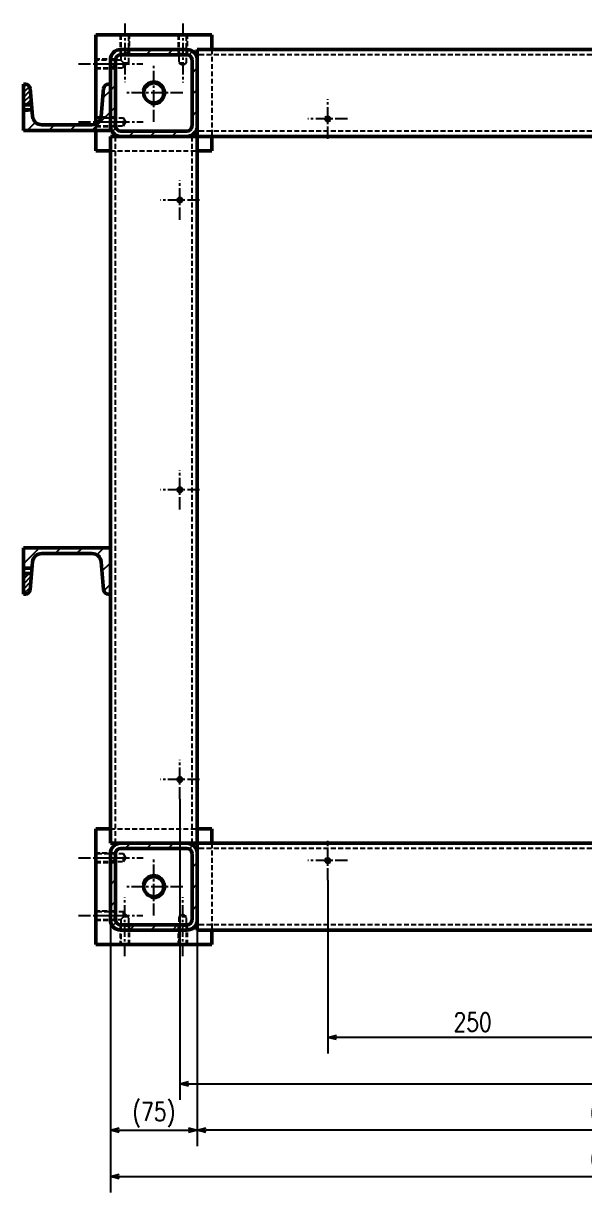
# Model space of a CAD drawing. Header units: millimetres. Extents: x -2067 to 1403, y -5380 to 1186.
# Drawn here: x -2062 to -1578, y -5305 to -4296 of the extents above; entities that cross this region are included whole.
import ezdxf

# ---------------------------------------------------------------- set-up
doc = ezdxf.new("R2010")
doc.units = ezdxf.units.MM
doc.header["$LTSCALE"] = 0.3311023622047244
doc.linetypes.add('CENTER', pattern=[50.800000000000004, 31.75, -6.35, 6.35, -6.35])
doc.linetypes.add('DASHED', pattern=[19.049999999999997, 12.7, -6.35])
doc.layers.add('設計用（構成部品類）', color=7, linetype='Continuous')
doc.styles.get("Standard").update_dxf_attribs({"font": 'txt', "bigfont": 'extfont2'})
doc.dimstyles.get("Standard").update_dxf_attribs({"dimtxt": 2.5, "dimasz": 2.5, "dimexe": 1.25, "dimexo": 0.625, "dimtad": 1, "dimzin": 0, "dimdsep": 46, "dimtxsty": 'Standard', "dimcen": 2.5, "dimadec": 0, "dimazin": 0, "dimtfac": 0.75, "dimtmove": 0, "dimatfit": 3, "dimfxl": 1, "dimarcsym": 0})
pattern_1 = [(225, (-1019.187999999999, -5091.440800413247), (2.121585508602587, -2.121585508602588), [])]
pattern_2 = [(225, (-1019.187999999999, -5091.440800413247), (9.264256720897912, -9.264256720897917), [])]

# ---------------------------------------------------------------- blocks, each defined once
blk = doc.blocks.new('_OPEN30')
at = {"color": 0, "linetype": 'ByBlock', "lineweight": -2}
for p, q in [((-1, 0.267949), (0, 0)), ((0, 0), (-1, -0.267949)), ((0, 0), (-1, 0))]:
    blk.add_line(p, q, dxfattribs=at)
blk = doc.blocks.new('*D287')
at = {"layer": 'Defpoints', "color": 0}
for p in [(-1926.687999999999, -4965.940800413248), (-1171.687999999999, -4965.940800413248), (-1171.687999999999, -5211.440800413247)]:
    blk.add_point(p, dxfattribs=at)
at = {"layer": '設計用（構成部品類）', "color": 0, "linetype": 'Continuous', "lineweight": 25}
for p, q in [((-1926.687999999999, -4965.940800413248), (-1926.687999999999, -5225.440800413247)), ((-1171.687999999999, -4965.940800413248), (-1171.687999999999, -5225.440800413247)), ((-1919.187999999999, -5211.440800413247), (-1179.187999999999, -5211.440800413247))]:
    blk.add_line(p, q, dxfattribs=at)
at = {"layer": '設計用（構成部品類）', "color": 0, "lineweight": 25, "xscale": 7.5, "yscale": 7.5, "zscale": 7.5, "rotation": 180}
blk.add_blockref('_OPEN30', (-1926.687999999999, -5211.440800413247), dxfattribs=at)
at = {"layer": '設計用（構成部品類）', "color": 0, "lineweight": 25, "xscale": 7.5, "yscale": 7.5, "zscale": 7.5}
blk.add_blockref('_OPEN30', (-1171.687999999999, -5211.440800413247), dxfattribs=at)
at = {"layer": '設計用（構成部品類）', "color": 0, "lineweight": 50, "insert": (-1549.188000699382, -5198.272800413248), "char_height": 16, "attachment_point": 5}
blk.add_mtext('\\W0.800000;755', dxfattribs=at)
blk = doc.blocks.new('*D290')
at = {"layer": 'Defpoints', "color": 0}
for p in [(-1799.187999999999, -5035.940800413248), (-1549.187999999999, -5035.940800413248), (-1799.187999999999, -5171.440800413247)]:
    blk.add_point(p, dxfattribs=at)
at = {"layer": '設計用（構成部品類）', "color": 0, "linetype": 'Continuous', "lineweight": 25}
for p, q in [((-1799.187999999999, -5035.940800413248), (-1799.187999999999, -5185.440800413247)), ((-1549.187999999999, -5035.940800413248), (-1549.187999999999, -5185.440800413247)), ((-1556.687999999999, -5171.440800413247), (-1791.687999999999, -5171.440800413247))]:
    blk.add_line(p, q, dxfattribs=at)
at = {"layer": '設計用（構成部品類）', "color": 0, "lineweight": 25, "xscale": 7.5, "yscale": 7.5, "zscale": 7.5, "rotation": 180}
blk.add_blockref('_OPEN30', (-1799.187999999999, -5171.440800413247), dxfattribs=at)
at = {"layer": '設計用（構成部品類）', "color": 0, "lineweight": 25, "xscale": 7.5, "yscale": 7.5, "zscale": 7.5}
blk.add_blockref('_OPEN30', (-1549.187999999999, -5171.440800413247), dxfattribs=at)
at = {"layer": '設計用（構成部品類）', "color": 0, "lineweight": 50, "insert": (-1674.188000699382, -5158.272800413248), "char_height": 16, "attachment_point": 5}
blk.add_mtext('\\W0.800000;250', dxfattribs=at)
blk = doc.blocks.new('*D297')
at = {"layer": 'Defpoints', "color": 0}
for p in [(-1986.687999999999, -5069.940800413248), (-1911.687999999999, -5069.940800413248), (-1911.687999999999, -5251.440800413247)]:
    blk.add_point(p, dxfattribs=at)
at = {"layer": '設計用（構成部品類）', "color": 0, "linetype": 'Continuous', "lineweight": 25}
for p, q in [((-1986.687999999999, -5069.940800413248), (-1986.687999999999, -5265.440800413247)), ((-1911.687999999999, -5069.940800413248), (-1911.687999999999, -5265.440800413247)), ((-1979.187999999999, -5251.440800413247), (-1919.187999999999, -5251.440800413247))]:
    blk.add_line(p, q, dxfattribs=at)
at = {"layer": '設計用（構成部品類）', "color": 0, "lineweight": 25, "xscale": 7.5, "yscale": 7.5, "zscale": 7.5, "rotation": 180}
blk.add_blockref('_OPEN30', (-1986.687999999999, -5251.440800413247), dxfattribs=at)
at = {"layer": '設計用（構成部品類）', "color": 0, "lineweight": 25, "xscale": 7.5, "yscale": 7.5, "zscale": 7.5}
blk.add_blockref('_OPEN30', (-1911.687999999999, -5251.440800413247), dxfattribs=at)
at = {"layer": '設計用（構成部品類）', "color": 0, "lineweight": 50, "insert": (-1949.188000699382, -5238.272800413248), "char_height": 16, "attachment_point": 5}
blk.add_mtext('\\W0.800000;(75)', dxfattribs=at)
blk = doc.blocks.new('*D298')
at = {"layer": 'Defpoints', "color": 0}
for p in [(-1911.687999999999, -5069.940800413248), (-1186.687999999999, -5069.940800413248), (-1911.687999999999, -5251.440800413247)]:
    blk.add_point(p, dxfattribs=at)
at = {"layer": '設計用（構成部品類）', "color": 0, "linetype": 'Continuous', "lineweight": 25}
for p, q in [((-1911.687999999999, -5069.940800413248), (-1911.687999999999, -5265.440800413247)), ((-1186.687999999999, -5069.940800413248), (-1186.687999999999, -5265.440800413247)), ((-1194.187999999999, -5251.440800413247), (-1904.187999999999, -5251.440800413247))]:
    blk.add_line(p, q, dxfattribs=at)
at = {"layer": '設計用（構成部品類）', "color": 0, "lineweight": 25, "xscale": 7.5, "yscale": 7.5, "zscale": 7.5, "rotation": 180}
blk.add_blockref('_OPEN30', (-1911.687999999999, -5251.440800413247), dxfattribs=at)
at = {"layer": '設計用（構成部品類）', "color": 0, "lineweight": 25, "xscale": 7.5, "yscale": 7.5, "zscale": 7.5}
blk.add_blockref('_OPEN30', (-1186.687999999999, -5251.440800413247), dxfattribs=at)
at = {"layer": '設計用（構成部品類）', "color": 0, "lineweight": 50, "insert": (-1549.188000699382, -5238.272800413248), "char_height": 16, "attachment_point": 5}
blk.add_mtext('\\W0.800000;(725)', dxfattribs=at)
blk = doc.blocks.new('*D300')
at = {"layer": 'Defpoints', "color": 0}
for p in [(-1986.687999999999, -5069.940800413248), (-1111.687999999999, -5069.940800413248), (-1111.687999999999, -5291.440800413247)]:
    blk.add_point(p, dxfattribs=at)
at = {"layer": '設計用（構成部品類）', "color": 0, "linetype": 'Continuous', "lineweight": 25}
for p, q in [((-1986.687999999999, -5069.940800413248), (-1986.687999999999, -5305.440800413247)), ((-1111.687999999999, -5069.940800413248), (-1111.687999999999, -5305.440800413247)), ((-1979.187999999999, -5291.440800413247), (-1119.187999999999, -5291.440800413247))]:
    blk.add_line(p, q, dxfattribs=at)
at = {"layer": '設計用（構成部品類）', "color": 0, "lineweight": 25, "xscale": 7.5, "yscale": 7.5, "zscale": 7.5, "rotation": 180}
blk.add_blockref('_OPEN30', (-1986.687999999999, -5291.440800413247), dxfattribs=at)
at = {"layer": '設計用（構成部品類）', "color": 0, "lineweight": 25, "xscale": 7.5, "yscale": 7.5, "zscale": 7.5}
blk.add_blockref('_OPEN30', (-1111.687999999999, -5291.440800413247), dxfattribs=at)
at = {"layer": '設計用（構成部品類）', "color": 0, "lineweight": 50, "insert": (-1549.188000699382, -5278.272800413248), "char_height": 16, "attachment_point": 5}
blk.add_mtext('\\W0.800000;(875)', dxfattribs=at)
blk = doc.blocks.new('JZB_0121')
at = {"layer": '設計用（構成部品類）', "color": 8, "linetype": 'CENTER', "lineweight": 25}
for p, q in [((16.99999999999989, 34.00000000000102), (16.99999999999989, 1.0232e-12)), ((-1.137e-13, 17.00000000000102), (33.99999999999989, 17.00000000000102))]:
    blk.add_line(p, q, dxfattribs=at)
at = {"layer": '設計用（構成部品類）', "color": 254, "linetype": 'Continuous', "lineweight": 50}
blk.add_circle((16.99999999999989, 17.00000000000102), 1.62, dxfattribs=at)
at = {"layer": '設計用（構成部品類）', "color": 254, "linetype": 'Continuous', "lineweight": 25}
blk.add_arc((16.99999999999989, 17.00000000000102), 2, 75, 345, dxfattribs=at)
blk = doc.blocks.new('JZB_0122')
at = {"layer": '設計用（構成部品類）', "color": 8, "linetype": 'CENTER', "lineweight": 25}
for p, q in [((16.99999999999989, 34.00000000000102), (16.99999999999989, 1.0232e-12)), ((-1.137e-13, 17.00000000000102), (33.99999999999989, 17.00000000000102))]:
    blk.add_line(p, q, dxfattribs=at)
at = {"layer": '設計用（構成部品類）', "color": 254, "linetype": 'Continuous', "lineweight": 50}
blk.add_circle((16.99999999999989, 17.00000000000102), 1.62, dxfattribs=at)
at = {"layer": '設計用（構成部品類）', "color": 254, "linetype": 'Continuous', "lineweight": 25}
blk.add_arc((16.99999999999989, 17.00000000000102), 2, 75, 345, dxfattribs=at)
blk = doc.blocks.new('JZB_0123')
at = {"layer": '設計用（構成部品類）', "color": 8, "linetype": 'CENTER', "lineweight": 25}
for p, q in [((16.99999999999989, 34.00000000000102), (16.99999999999989, 1.0232e-12)), ((-1.137e-13, 17.00000000000102), (33.99999999999989, 17.00000000000102))]:
    blk.add_line(p, q, dxfattribs=at)
at = {"layer": '設計用（構成部品類）', "color": 254, "linetype": 'Continuous', "lineweight": 50}
blk.add_circle((16.99999999999989, 17.00000000000102), 1.62, dxfattribs=at)
at = {"layer": '設計用（構成部品類）', "color": 254, "linetype": 'Continuous', "lineweight": 25}
blk.add_arc((16.99999999999989, 17.00000000000102), 2, 75, 345, dxfattribs=at)
blk = doc.blocks.new('JZB_0124')
at = {"layer": '設計用（構成部品類）', "color": 8, "linetype": 'CENTER', "lineweight": 25}
blk.add_line((55.91967773437489, 4.000000000002274), (-1.19106807688e-05, 4.000000000002284), dxfattribs=at)
at = {"layer": '設計用（構成部品類）', "color": 254, "linetype": 'DASHED', "lineweight": 25}
for p, q in [((16.91967773437477, 7.325000000002206), (14.99998808931923, 4.000000000002274)), ((14.99998808931923, 4.000000000002274), (16.91967773437477, 0.6750000000023415)), ((16.91967773437477, 7.325000000002206), (16.91967773437477, 0.6750000000022283)), ((40.91967773437477, 7.325000000002206), (16.91967773437477, 7.325000000002369)), ((16.91967773437477, 0.6750000000022283), (40.91967773437489, 0.6750000000022238)), ((24.91967773437477, 8.00000000000216), (23.7505434392659, 7.325000000001932)), ((23.75054343926581, 0.6750000000022283), (24.91967773437479, 2.1871e-12)), ((24.91967773437477, 8.00000000000216), (24.91967773437477, 2.2737e-12)), ((40.91967773437477, 8.00000000000216), (24.91967773437489, 8.000000000002164)), ((24.91967773437477, 2.2737e-12), (40.91967773437489, 2.2708e-12))]:
    blk.add_line(p, q, dxfattribs=at)
blk = doc.blocks.new('JZB_0125')
at = {"layer": '設計用（構成部品類）', "color": 8, "linetype": 'CENTER', "lineweight": 25}
blk.add_line((55.58563232421852, 4.000000000000682), (2.57936735579e-05, 4.000000000000692), dxfattribs=at)
at = {"layer": '設計用（構成部品類）', "color": 254, "linetype": 'DASHED', "lineweight": 25}
for p, q in [((16.58563232421852, 7.325000000000614), (15.00002579366938, 4.578648928286066)), ((16.58563232421852, 7.325000000000614), (16.58563232421091, 3.000000000000909)), ((40.58563232421852, 7.325000000000614), (16.58563232421852, 7.325000000000777)), ((18.91063232422027, 0.6750000000007503), (40.58563232421852, 0.6750000000007463)), ((24.58563232421852, 8.000000000000568), (23.41649802910965, 7.32500000000034)), ((23.41649802910956, 0.6750000000007503), (24.58563232421856, 7.512e-13)), ((40.58563232421852, 8.000000000000568), (24.58563232421864, 8.000000000000572)), ((24.58563232421852, 8.000000000000568), (24.58563232421852, 6.821e-13)), ((24.58563232421852, 6.821e-13), (40.58563232421852, 6.792e-13))]:
    blk.add_line(p, q, dxfattribs=at)
blk = doc.blocks.new('JZB_0126')
at = {"layer": '設計用（構成部品類）', "color": 8, "linetype": 'CENTER', "lineweight": 25}
blk.add_line((4.000000000001592, 0), (4.000000000001598, 50.58560653054371), dxfattribs=at)
at = {"layer": '設計用（構成部品類）', "color": 254, "linetype": 'DASHED', "lineweight": 25}
for p, q in [((3.421351071714867, 35.58560653054371), (0.6750000000017202, 34.00000000000089)), ((4.999999999992156, 34.00000000000091), (0.6750000000017735, 34.00000000000091)), ((0.6750000000017735, 34.00000000000091), (0.6750000000019295, 10.0000000000008)), ((7.325000000001637, 10.00000000000091), (7.32500000000164, 31.67500000000075)), ((0.6750000000017735, 27.16913429510987), (1.8111e-12, 26.0000000000008)), ((8.000000000001592, 26.00000000000091), (1.7053e-12, 26.00000000000091)), ((1.7053e-12, 26.00000000000091), (1.7033e-12, 10.0000000000008)), ((8.000000000001592, 26.00000000000091), (7.325000000001364, 27.16913429510978)), ((8.000000000001592, 10.00000000000091), (8.000000000001593, 26.00000000000091))]:
    blk.add_line(p, q, dxfattribs=at)
blk = doc.blocks.new('JZB_0127')
at = {"layer": '設計用（構成部品類）', "color": 8, "linetype": 'CENTER', "lineweight": 25}
blk.add_line((4, 0), (4.000000000000006, 50.91968964505645), dxfattribs=at)
at = {"layer": '設計用（構成部品類）', "color": 254, "linetype": 'DASHED', "lineweight": 25}
for p, q in [((4.000000000000114, 35.91968964505634), (0.6750000000001815, 34.0000000000008)), ((7.325000000000045, 34.00000000000091), (0.6750000000001819, 34.00000000000091)), ((0.6750000000001819, 34.00000000000091), (0.6750000000003379, 10.00000000000091)), ((7.324999999999932, 34.00000000000091), (4, 35.91968964505645)), ((7.325000000000045, 10.00000000000091), (7.325000000000048, 34.00000000000091)), ((0.6750000000001819, 27.16913429510987), (1.199e-13, 26.00000000000086)), ((1.137e-13, 26.00000000000091), (1.117e-13, 10.00000000000091)), ((8, 26.00000000000091), (1.137e-13, 26.00000000000091)), ((8, 26.00000000000091), (7.324999999999772, 27.16913429510978)), ((8, 10.00000000000091), (8.000000000000002, 26.0000000000008))]:
    blk.add_line(p, q, dxfattribs=at)
blk = doc.blocks.new('JZB_0128')
at = {"layer": '設計用（構成部品類）', "color": 8, "linetype": 'CENTER', "lineweight": 25}
for p, q in [((25, 50.00000000000068), (25, 6.821e-13)), ((0, 25.00000000000068), (50, 25.00000000000068))]:
    blk.add_line(p, q, dxfattribs=at)
at = {"layer": '設計用（構成部品類）', "color": 254, "linetype": 'Continuous', "lineweight": 50}
blk.add_circle((25, 25.00000000000068), 8.65, dxfattribs=at)
at = {"layer": '設計用（構成部品類）', "color": 254, "linetype": 'Continuous', "lineweight": 25}
blk.add_arc((25, 25.00000000000068), 10, 75, 345, dxfattribs=at)
blk = doc.blocks.new('JZB_0129')
at = {"layer": '設計用（構成部品類）', "color": 8, "linetype": 'CENTER', "lineweight": 25}
blk.add_line((55.58563232421909, 4.00000000000086), (2.57936749222e-05, 4.00000000000087), dxfattribs=at)
at = {"layer": '設計用（構成部品類）', "color": 254, "linetype": 'DASHED', "lineweight": 25}
for p, q in [((15.00002579367492, 3.421351071716188), (16.58563232421905, 0.6750000000008924)), ((15.00257256069642, 3.416940236477629), (15.10394825318258, 3.518315928964171)), ((16.58563232421898, 5.000000000000981), (16.58563232421898, 0.6750000000009848)), ((16.58563232421898, 0.6750000000009351), (40.58563232421909, 0.6750000000010151)), ((40.58563232421898, 7.325000000000795), (18.91063232421845, 7.325000000000871)), ((24.58563232421898, 8.000000000000867), (23.41649802911009, 7.325000000000727)), ((23.41649802911002, 0.6750000000009351), (24.58563232421901, 9.367e-13)), ((24.58563232421898, 8.000000000000867), (24.58563232421898, 9.877e-13)), ((40.58563232421898, 8.000000000000863), (24.58563232421898, 8.000000000000867)), ((24.58563232421898, 9.805e-13), (40.58563232421909, 9.776e-13))]:
    blk.add_line(p, q, dxfattribs=at)
blk = doc.blocks.new('JZB_0130')
at = {"layer": '設計用（構成部品類）', "color": 8, "linetype": 'CENTER', "lineweight": 25}
blk.add_line((55.91967773437523, 4.000000000000867), (-1.1910680314e-05, 4.000000000000878), dxfattribs=at)
at = {"layer": '設計用（構成部品類）', "color": 254, "linetype": 'DASHED', "lineweight": 25}
for p, q in [((16.91967773437523, 7.325000000000799), (14.99998808931969, 4.000000000000881)), ((14.99998808931969, 4.000000000000867), (16.91967773437523, 0.6750000000009488)), ((16.91967773437523, 7.325000000000799), (16.91967773437523, 0.6750000000009351)), ((40.91967773437523, 7.325000000000799), (16.91967773437523, 7.325000000000903)), ((16.91967773437523, 0.6750000000009351), (40.91967773437523, 0.6750000000010101)), ((24.91967773437523, 8.000000000000753), (23.75054343926637, 7.32500000000068)), ((23.75054343926627, 0.6750000000009351), (24.91967773437526, 9.406e-13)), ((24.91967773437523, 8.000000000000753), (24.91967773437523, 8.953e-13)), ((40.91967773437523, 8.000000000000753), (24.91967773437523, 8.000000000000757)), ((24.91967773437523, 8.669e-13), (40.91967773437523, 8.639e-13))]:
    blk.add_line(p, q, dxfattribs=at)
blk = doc.blocks.new('JZB_0131')
at = {"layer": '設計用（構成部品類）', "color": 8, "linetype": 'CENTER', "lineweight": 25}
blk.add_line((3.999999999999773, 50.91969044164057), (3.999999999999773, -4.665878777e-07), dxfattribs=at)
at = {"layer": '設計用（構成部品類）', "color": 254, "linetype": 'DASHED', "lineweight": 25}
for p, q in [((-1.137e-13, 40.91968917846766), (-1.137e-13, 24.91968917846766)), ((0.6749999999998408, 40.91968917846766), (0.674999999999682, 16.91968917846766)), ((7.324999999999704, 16.91968917846766), (7.324999999999704, 40.91968917846766)), ((7.999999999999773, 24.91968917846766), (7.999999999999773, 40.91968917846766)), ((-1.137e-13, 24.91968917846766), (7.999999999999773, 24.91968917846766)), ((-1.137e-13, 24.91968917846766), (0.6749999999998326, 23.75055488335858)), ((7.324999999999704, 23.75055488335864), (7.999999999999701, 24.91968917846766)), ((0.6749999999999545, 16.91968917846766), (7.324999999999818, 16.91968917846766)), ((0.6749999999999545, 16.91968917846766), (3.999999999999886, 14.99999953341213)), ((3.999999999999886, 14.99999953341212), (7.324999999999818, 16.91968917846766))]:
    blk.add_line(p, q, dxfattribs=at)
blk = doc.blocks.new('JZB_0132')
at = {"layer": '設計用（構成部品類）', "color": 8, "linetype": 'CENTER', "lineweight": 25}
blk.add_line((3.999999999999773, 50.58560688451166), (3.999999999999773, -9.092059017e-07), dxfattribs=at)
at = {"layer": '設計用（構成部品類）', "color": 254, "linetype": 'DASHED', "lineweight": 25}
for p, q in [((-1.137e-13, 40.58560562133875), (-1.137e-13, 24.58560562133875)), ((0.6749999999998408, 40.58560562133875), (0.674999999999682, 16.58560562133876)), ((7.324999999999704, 18.91060562133869), (7.324999999999704, 40.58560562133875)), ((7.999999999999773, 24.58560562133875), (7.999999999999773, 40.58560562133875)), ((-1.137e-13, 24.58560562133875), (7.999999999999773, 24.58560562133875)), ((-1.137e-13, 24.58560562133875), (0.6749999999998223, 23.41647132622974)), ((7.324999999999818, 23.41647132622974), (7.999999999999783, 24.58560562133875)), ((0.6749999999998408, 16.58560562133875), (5.000000000000227, 16.58560562133882)), ((0.6749999999998408, 16.58560562133875), (3.421351071722366, 14.99999909080492))]:
    blk.add_line(p, q, dxfattribs=at)
blk = doc.blocks.new('JZB_0133')
at = {"layer": '設計用（構成部品類）', "color": 8, "linetype": 'CENTER', "lineweight": 25}
for p, q in [((25, 50.00000000000064), (25, 6.395e-13)), ((0, 25.00000000000064), (50, 25.00000000000064))]:
    blk.add_line(p, q, dxfattribs=at)
at = {"layer": '設計用（構成部品類）', "color": 254, "linetype": 'Continuous', "lineweight": 50}
blk.add_circle((25, 25.00000000000064), 8.65, dxfattribs=at)
at = {"layer": '設計用（構成部品類）', "color": 254, "linetype": 'Continuous', "lineweight": 25}
blk.add_arc((25, 25.00000000000064), 10, 75, 345, dxfattribs=at)
blk = doc.blocks.new('JZB_0134')
at = {"layer": '設計用（構成部品類）', "color": 8, "linetype": 'CENTER', "lineweight": 25}
for p, q in [((17, 34.00000000000057), (17, 5.684e-13)), ((0, 17.00000000000057), (34, 17.00000000000057))]:
    blk.add_line(p, q, dxfattribs=at)
at = {"layer": '設計用（構成部品類）', "color": 254, "linetype": 'Continuous', "lineweight": 50}
blk.add_circle((17, 17.00000000000057), 1.62, dxfattribs=at)
at = {"layer": '設計用（構成部品類）', "color": 254, "linetype": 'Continuous', "lineweight": 25}
blk.add_arc((17, 17.00000000000057), 2, 75, 345, dxfattribs=at)
blk = doc.blocks.new('JZB_0139')
at = {"layer": '設計用（構成部品類）', "color": 8, "linetype": 'CENTER', "lineweight": 25}
for p, q in [((17.00000000000011, 34.0000000000006), (17.00000000000011, 5.969e-13)), ((1.137e-13, 17.0000000000006), (34.00000000000011, 17.0000000000006))]:
    blk.add_line(p, q, dxfattribs=at)
at = {"layer": '設計用（構成部品類）', "color": 254, "linetype": 'Continuous', "lineweight": 50}
blk.add_circle((17.00000000000011, 17.0000000000006), 1.62, dxfattribs=at)
at = {"layer": '設計用（構成部品類）', "color": 254, "linetype": 'Continuous', "lineweight": 25}
blk.add_arc((17.00000000000011, 17.0000000000006), 2, 75, 345, dxfattribs=at)

msp = doc.modelspace()

# ---------------------------------------------------------------- hatches: boundary and pattern name
at = {"layer": '設計用（構成部品類）', "linetype": 'Continuous', "lineweight": 25}
h = msp.add_hatch(dxfattribs=at)
h.set_pattern_fill('ANSI31', scale=4.126499999999978, angle=180)
h.set_pattern_definition(pattern_2)
edge = h.paths.add_edge_path()
edge.add_arc((-1977.687999999999, -4384.940800413248), 8.999999999999996, 180, 270)
edge.add_line((-1977.687999999999, -4393.940800413247), (-1920.687999999999, -4393.940800413247))
edge.add_arc((-1920.687999999999, -4384.940800413247), 9.000000000000007, 270, 360)
edge.add_line((-1911.687999999999, -4384.940800413247), (-1911.687999999999, -4327.940800413247))
edge.add_arc((-1920.687999999999, -4327.940800413247), 8.999999999999993, 0, 90)
edge.add_line((-1920.687999999999, -4318.940800413247), (-1977.688, -4318.940800413247))
edge.add_arc((-1977.687999999999, -4327.940800413247), 9.00000000000001, 90, 180)
edge.add_line((-1986.687999999999, -4327.940800413248), (-1986.687999999999, -4384.940800413248))
edge = h.paths.add_edge_path()
edge.add_arc((-1920.687999999999, -4384.940800413247), 4.500000000000001, 270, 360)
edge.add_line((-1916.187999999999, -4327.940800413247), (-1916.187999999999, -4384.940800413247))
edge.add_arc((-1920.687999999999, -4327.940800413247), 4.500000000000001, 0, 90)
edge.add_line((-1977.687999999999, -4323.440800413247), (-1920.687999999999, -4323.440800413247))
edge.add_arc((-1977.687999999999, -4327.940800413247), 4.500000000000001, 90, 180)
edge.add_line((-1982.187999999999, -4384.940800413247), (-1982.187999999999, -4327.940800413247))
edge.add_arc((-1977.687999999999, -4384.940800413247), 4.500000000000001, 180, 270)
edge.add_line((-1920.687999999999, -4389.440800413247), (-1977.687999999999, -4389.440800413247))
h = msp.add_hatch(dxfattribs=at)
h.set_pattern_fill('ANSI31', scale=0.9450000000000001, angle=180)
h.set_pattern_definition(pattern_1)
edge = h.paths.add_edge_path()
edge.add_line((-2061.688, -4348.940800413248), (-2061.688000000001, -4366.704732435749))
edge.add_line((-2061.688, -4366.704732435749), (-2054.664908940089, -4366.704732435749))
edge.add_line((-2054.664908940089, -4366.704732435749), (-2055.899597515406, -4352.592177442258))
edge.add_arc((-2059.884376307773, -4352.940800413248), 4.000000000000014, 5.000000000001317, 89.99999999999991)
edge.add_line((-2059.884376307773, -4348.940800413248), (-2061.688, -4348.940800413248))
h = msp.add_hatch(dxfattribs=at)
h.set_pattern_fill('ANSI31', scale=4.126499999999927, angle=180)
h.set_pattern_definition([(225, (-1019.187999999999, -5091.440800413247), (9.264256720897798, -9.264256720897803), [])])
edge = h.paths.add_edge_path()
edge.add_arc((-2045.826298996156, -4375.940800413248), 7.999999999999998, 184.9999999999996, 269.9999999999999)
edge.add_line((-2002.549701003842, -4383.940800413248), (-2045.826298996156, -4383.940800413248))
edge.add_arc((-2002.549701003842, -4375.940800413248), 7.999999999999983, 270, 355.0000000000001)
edge.add_line((-1992.476402484593, -4352.592177442259), (-1994.580143419108, -4376.63804635523))
edge.add_arc((-1988.491623692226, -4352.940800413249), 4.000000000000042, 90, 175.0000000000003)
edge.add_line((-1986.687999999999, -4348.940800413249), (-1988.491623692226, -4348.940800413249))
edge.add_line((-1986.687999999999, -4388.940800413248), (-1986.687999999999, -4348.940800413249))
edge.add_line((-2061.687999999999, -4388.940800413248), (-1986.687999999999, -4388.940800413248))
edge.add_line((-2061.688, -4371.176868390747), (-2061.688, -4388.940800413247))
edge.add_line((-2054.27364774228, -4371.176868390747), (-2061.688, -4371.176868390747))
edge.add_line((-2053.79585658089, -4376.63804635523), (-2054.27364774228, -4371.176868390747))
h = msp.add_hatch(dxfattribs=at)
h.set_pattern_fill('ANSI31', scale=4.126500000000028, angle=180)
h.set_pattern_definition([(225, (-1019.187999999999, -5091.440800413247), (9.264256720898025, -9.26425672089803), [])])
edge = h.paths.add_edge_path()
edge.add_line((-1986.687999999999, -4748.940800413248), (-2061.688, -4748.940800413248))
edge.add_line((-2061.688, -4748.940800413248), (-2061.688000000001, -4766.704732435748))
edge.add_line((-2061.688, -4766.704732435748), (-2054.27364774228, -4766.704732435748))
edge.add_line((-2054.27364774228, -4766.704732435748), (-2053.795856580891, -4761.243554471266))
edge.add_arc((-2045.826298996157, -4761.940800413248), 7.999999999999983, 90, 174.9999999999999)
edge.add_line((-2045.826298996157, -4753.940800413248), (-2002.549701003843, -4753.940800413248))
edge.add_arc((-2002.549701003843, -4761.940800413248), 7.999999999999998, 4.999999999999587, 89.99999999999987)
edge.add_line((-1994.580143419109, -4761.243554471267), (-1992.476402484593, -4785.289423384239))
edge.add_arc((-1988.491623692226, -4784.940800413248), 4.000000000000014, 184.9999999999996, 269.9999999999999)
edge.add_line((-1988.491623692226, -4788.940800413248), (-1986.687999999999, -4788.940800413248))
edge.add_line((-1986.687999999999, -4788.940800413248), (-1986.687999999999, -4748.940800413248))
h = msp.add_hatch(dxfattribs=at)
h.set_pattern_fill('ANSI31', scale=0.9450000000000001, angle=180)
h.set_pattern_definition(pattern_1)
edge = h.paths.add_edge_path()
edge.add_line((-2055.899597515406, -4785.289423384238), (-2054.664908940089, -4771.176868390747))
edge.add_line((-2054.664908940089, -4771.176868390747), (-2061.688, -4771.176868390747))
edge.add_line((-2061.688, -4771.176868390747), (-2061.688, -4788.940800413247))
edge.add_line((-2061.687999999999, -4788.940800413247), (-2059.884376307773, -4788.940800413247))
edge.add_arc((-2059.884376307773, -4784.940800413247), 4.000000000000042, 270, 355)
h = msp.add_hatch(dxfattribs=at)
h.set_pattern_fill('ANSI31', scale=4.126499999999978, angle=180)
h.set_pattern_definition(pattern_2)
edge = h.paths.add_edge_path()
edge.add_arc((-1977.687999999999, -5069.940800413247), 8.999999999999996, 180, 269.9999999999999)
edge.add_line((-1977.687999999999, -5078.940800413247), (-1920.687999999999, -5078.940800413247))
edge.add_arc((-1920.687999999999, -5069.940800413247), 9.000000000000007, 270, 360)
edge.add_line((-1911.687999999999, -5069.940800413247), (-1911.687999999999, -5012.940800413247))
edge.add_arc((-1920.687999999999, -5012.940800413247), 8.999999999999993, 0, 90)
edge.add_line((-1920.687999999999, -5003.940800413247), (-1977.688000000001, -5003.940800413247))
edge.add_arc((-1977.687999999999, -5012.940800413247), 9.00000000000001, 90, 180.0000000000001)
edge.add_line((-1986.687999999999, -5012.940800413247), (-1986.687999999999, -5069.940800413247))
edge = h.paths.add_edge_path()
edge.add_arc((-1920.687999999999, -5069.940800413247), 4.500000000000001, 270, 360)
edge.add_line((-1916.187999999999, -5012.940800413247), (-1916.187999999999, -5069.940800413247))
edge.add_arc((-1920.687999999999, -5012.940800413247), 4.500000000000001, 0, 90)
edge.add_line((-1977.687999999999, -5008.440800413247), (-1920.687999999999, -5008.440800413247))
edge.add_arc((-1977.687999999999, -5012.940800413247), 4.500000000000001, 90, 180)
edge.add_line((-1982.187999999999, -5069.940800413247), (-1982.187999999999, -5012.940800413247))
edge.add_arc((-1977.687999999999, -5069.940800413247), 4.500000000000001, 180, 270)
edge.add_line((-1920.687999999999, -5074.440800413247), (-1977.687999999999, -5074.440800413247))

# ---------------------------------------------------------------- linework, layer by layer
at = {"layer": '設計用（構成部品類）', "color": 254, "linetype": 'Continuous', "lineweight": 50}
for p, q in [((-1999.187999999999, -4306.440800413248), (-1999.187999999999, -4383.200205785643)), ((-1999.187999999999, -4306.440800413248), (-1899.187999999999, -4306.440800413248)), ((-1899.187999999999, -4306.440800413248), (-1899.187999999999, -4318.940800413248)), ((-1986.687999999999, -4384.940800413248), (-1986.687999999999, -4327.940800413247)), ((-1982.187999999999, -4384.940800413247), (-1982.187999999999, -4327.940800413248)), ((-1977.687999999999, -4318.940800413247), (-1920.687999999999, -4318.940800413247)), ((-1977.687999999999, -4323.440800413248), (-1920.687999999999, -4323.440800413248)), ((-1916.187999999999, -4327.940800413247), (-1916.187999999999, -4384.940800413247)), ((-1186.687999999999, -4318.940800413248), (-1911.687999999999, -4318.940800413247)), ((-1911.687999999999, -4318.940800413247), (-1911.687999999999, -4327.940800413247)), ((-1911.687999999999, -4327.940800413247), (-1911.687999999999, -4384.940800413247)), ((-2061.687999999999, -4348.940800413248), (-2059.884376307773, -4348.940800413248)), ((-2061.688, -4348.940800413248), (-2061.688, -4388.940800413248)), ((-2055.899597515406, -4352.592177442258), (-2053.79585658089, -4376.63804635523)), ((-1994.580143419108, -4376.63804635523), (-1992.476402484593, -4352.592177442259)), ((-1988.491623692226, -4348.940800413249), (-1986.687999999999, -4348.940800413249)), ((-1986.687999999999, -4348.940800413249), (-1986.687999999999, -4388.940800413248)), ((-2054.664908940089, -4366.704732435749), (-2061.688, -4366.704732435749)), ((-2061.688, -4371.176868390747), (-2054.27364774228, -4371.176868390747)), ((-1986.687999999999, -4388.940800413248), (-2061.687999999999, -4388.940800413248)), ((-2045.826298996156, -4383.940800413248), (-2002.549701003842, -4383.940800413248)), ((-1999.187999999999, -4388.940800413248), (-1999.187999999999, -4406.440800413247)), ((-1911.687999999999, -4384.940800413247), (-1911.687999999999, -4393.940800413247)), ((-1986.687999999999, -4748.940800413248), (-1986.687999999999, -4393.940800413248)), ((-1977.687999999999, -4393.940800413248), (-1986.687999999999, -4393.940800413248)), ((-1920.687999999999, -4389.440800413247), (-1977.687999999999, -4389.440800413247)), ((-1920.687999999999, -4393.940800413248), (-1977.687999999999, -4393.940800413248)), ((-1911.687999999999, -4393.940800413248), (-1920.687999999999, -4393.940800413248)), ((-1911.687999999999, -5003.940800413248), (-1911.687999999999, -4393.940800413248)), ((-1186.687999999999, -4393.940800413248), (-1911.687999999999, -4393.940800413247)), ((-1899.187999999999, -4393.940800413247), (-1899.187999999999, -4406.440800413247)), ((-1999.187999999999, -4406.440800413247), (-1986.687999999999, -4406.440800413247)), ((-1911.687999999999, -4406.440800413247), (-1899.187999999999, -4406.440800413247)), ((-2061.687999999999, -4748.940800413248), (-1986.687999999999, -4748.940800413248)), ((-2061.687999999999, -4788.940800413247), (-2061.687999999999, -4748.940800413248)), ((-1986.687999999999, -4748.940800413248), (-1986.688, -4788.940800413248)), ((-2053.79585658089, -4761.243554471267), (-2055.899597515406, -4785.289423384238)), ((-2002.549701003843, -4753.940800413248), (-2045.826298996157, -4753.940800413248)), ((-1992.476402484593, -4785.289423384239), (-1994.580143419109, -4761.243554471267)), ((-2054.27364774228, -4766.704732435748), (-2061.688, -4766.704732435748)), ((-2061.688, -4771.176868390747), (-2054.664908940089, -4771.176868390747)), ((-2059.884376307773, -4788.940800413247), (-2061.687999999999, -4788.940800413247)), ((-1986.687999999999, -4788.940800413248), (-1988.491623692226, -4788.940800413248)), ((-1986.687999999999, -5003.940800413248), (-1986.687999999999, -4788.940800413248)), ((-1999.187999999999, -4991.440800413248), (-1999.187999999999, -5091.440800413247)), ((-1999.187999999999, -4991.440800413248), (-1986.687999999999, -4991.440800413248)), ((-1911.687999999999, -4991.440800413248), (-1899.187999999999, -4991.440800413248)), ((-1899.187999999999, -4991.440800413248), (-1899.187999999999, -5003.940800413248)), ((-1977.687999999999, -5003.940800413248), (-1986.687999999999, -5003.940800413248)), ((-1977.687999999999, -5003.940800413247), (-1920.687999999999, -5003.940800413247)), ((-1911.687999999999, -5003.940800413248), (-1920.687999999999, -5003.940800413248)), ((-1186.688, -5003.940800413248), (-1911.687999999999, -5003.940800413248)), ((-1911.687999999999, -5012.940800413248), (-1911.687999999999, -5003.940800413248)), ((-1986.687999999999, -5069.940800413248), (-1986.687999999999, -5012.940800413247)), ((-1982.187999999999, -5069.940800413247), (-1982.187999999999, -5012.940800413247)), ((-1977.687999999999, -5008.440800413247), (-1920.687999999999, -5008.440800413247)), ((-1916.187999999999, -5012.940800413247), (-1916.187999999999, -5069.940800413247)), ((-1911.687999999999, -5012.940800413247), (-1911.687999999999, -5069.940800413247)), ((-1920.687999999999, -5074.440800413247), (-1977.687999999999, -5074.440800413247)), ((-1911.687999999999, -5069.940800413248), (-1911.687999999999, -5078.940800413248)), ((-1920.687999999999, -5078.940800413247), (-1977.687999999999, -5078.940800413247)), ((-1186.688, -5078.940800413248), (-1911.687999999999, -5078.940800413248)), ((-1899.187999999999, -5078.940800413248), (-1899.187999999999, -5091.440800413247)), ((-1999.187999999999, -5091.440800413247), (-1899.187999999999, -5091.440800413247))]:
    msp.add_line(p, q, dxfattribs=at)
at = {"layer": '設計用（構成部品類）', "color": 254, "linetype": 'DASHED', "lineweight": 25}
for p, q in [((-1977.513000000001, -4328.115800413249), (-1975.187999999991, -4330.440800413248)), ((-1186.687999999999, -4323.440800413248), (-1911.687999999999, -4323.440800413247)), ((-1899.187999999999, -4318.940800413247), (-1899.187999999999, -4393.940800413247)), ((-2054.731744331762, -4365.940800413248), (-2061.688, -4365.940800413248)), ((-2061.688, -4371.940800413248), (-2054.206812350607, -4371.940800413248)), ((-1999.187999999999, -4383.200205785643), (-1999.187999999999, -4388.940800413248)), ((-1982.187999999999, -5003.940800413248), (-1982.187999999999, -4393.940800413248)), ((-1916.187999999999, -5003.940800413248), (-1916.187999999999, -4393.940800413248)), ((-1186.687999999999, -4389.440800413248), (-1911.687999999999, -4389.440800413247)), ((-1986.687999999999, -4406.440800413247), (-1911.687999999999, -4406.440800413247)), ((-2054.206812350607, -4765.940800413247), (-2061.688, -4765.940800413247)), ((-2061.688, -4771.940800413247), (-2054.731744331762, -4771.940800413247)), ((-1986.687999999999, -4991.440800413248), (-1911.687999999999, -4991.440800413248)), ((-1899.187999999999, -5003.940800413248), (-1899.187999999999, -5078.940800413248)), ((-1186.688, -5008.440800413248), (-1911.687999999999, -5008.440800413248)), ((-1977.512999999999, -5069.765800413248), (-1975.188, -5067.440800413248)), ((-1186.688, -5074.440800413248), (-1911.687999999999, -5074.440800413248))]:
    msp.add_line(p, q, dxfattribs=at)
at = {"layer": '設計用（構成部品類）', "color": 254, "linetype": 'Continuous', "lineweight": 50}
for centre, radius, start, end in [((-1977.687999999999, -4327.940800413247), 9.00000000000001, 90, 180), ((-1977.687999999999, -4327.940800413247), 4.500000000000001, 90, 180), ((-1920.687999999999, -4327.940800413247), 8.999999999999993, 0, 90), ((-1920.687999999999, -4327.940800413247), 4.500000000000001, 0, 90), ((-2059.884376307773, -4352.940800413248), 4.000000000000014, 4.999999999999459, 90), ((-1988.491623692226, -4352.940800413249), 4.000000000000042, 90, 175), ((-2045.826298996156, -4375.940800413248), 7.999999999999998, 184.9999999999996, 270), ((-2002.549701003842, -4375.940800413248), 7.999999999999983, 270, 355.0000000000001), ((-1977.687999999999, -4384.940800413248), 8.999999999999996, 180, 270), ((-1977.687999999999, -4384.940800413247), 4.500000000000001, 180, 270), ((-1920.687999999999, -4384.940800413247), 9.000000000000007, 270, 0), ((-1920.687999999999, -4384.940800413247), 4.500000000000001, 270, 0), ((-2045.826298996157, -4761.940800413248), 7.999999999999983, 90, 175.0000000000001), ((-2002.549701003843, -4761.940800413248), 7.999999999999998, 4.999999999999885, 90), ((-2059.884376307773, -4784.940800413247), 4.000000000000042, 270, 355.0000000000006), ((-1988.491623692226, -4784.940800413248), 4.000000000000014, 184.9999999999997, 270), ((-1977.687999999999, -5012.940800413247), 9.00000000000001, 90, 180), ((-1920.687999999999, -5012.940800413247), 8.999999999999993, 0, 90), ((-1977.687999999999, -5012.940800413247), 4.500000000000001, 90, 180), ((-1920.687999999999, -5012.940800413247), 4.500000000000001, 0, 90), ((-1977.687999999999, -5069.940800413247), 8.999999999999996, 180, 270), ((-1977.687999999999, -5069.940800413247), 4.500000000000001, 180, 270), ((-1920.687999999999, -5069.940800413247), 9.000000000000007, 270, 0), ((-1920.687999999999, -5069.940800413247), 4.500000000000001, 270, 0)]:
    msp.add_arc(centre, radius, start, end, dxfattribs=at)
at = {"layer": '設計用（構成部品類）', "color": 254, "linetype": 'DASHED', "lineweight": 25}
for points, knots in [([(-1973.604940236476, -4332.02386017677), (-1973.638732133969, -4331.990068279272), (-1973.92768098992, -4331.701119423289), (-1974.455367577781, -4331.173432835471), (-1974.949262268118, -4330.679538145121), (-1975.187999999991, -4330.440800413248)], [0, 0, 0, 0, 0.1433668792101754, 1.225906172820245, 2.238784587615196, 2.238784587615196, 2.238784587615196, 2.238784587615196]), ([(-1975.187999999999, -4330.440800413257), (-1974.854621395457, -4330.774179017799), (-1974.411279412903, -4331.217521000372), (-1973.89008887646, -4331.73871153678), (-1973.695780893186, -4331.933019520103), (-1973.61143628789, -4332.017364125359), (-1973.604940236476, -4332.02386017677)], [0, 0, 0, 0, 1.414405631844702, 1.880940733530749, 2.211224175585327, 2.238784587614874, 2.238784587614874, 2.238784587614874, 2.238784587614874]), ([(-1975.188, -5067.440800413248), (-1974.854621395458, -5067.107421808707), (-1974.411279412895, -5066.664079826143), (-1973.890088876466, -5066.142889289715), (-1973.695780893167, -5065.948581306416), (-1973.61143628789, -5065.864236701138), (-1973.604940236477, -5065.857740649725)], [0, 0, 0, 0, 1.4144056318433, 1.880940733532958, 2.211224175591111, 2.238784587621276, 2.238784587621276, 2.238784587621276, 2.238784587621276])]:
    msp.add_open_spline(points, degree=3, knots=knots, dxfattribs=at)

# ---------------------------------------------------------------- block references
at = {"layer": '設計用（構成部品類）', "rotation": 180}
for name, p in [('JZB_0126', (-1970.187999999999, -4296.440800413247)), ('JZB_0127', (-1920.187999999999, -4296.440800413247)), ('JZB_0125', (-1958.60236767578, -4327.440800413247)), ('JZB_0128', (-1924.187999999999, -4331.440800413247)), ('JZB_0134', (-1782.187999999999, -4361.940800413247)), ('JZB_0124', (-1958.268322265624, -4377.440800413247)), ('JZB_0123', (-1909.687999999999, -4431.940800413247)), ('JZB_0122', (-1909.687999999999, -4681.940800413247)), ('JZB_0121', (-1909.687999999999, -4931.940800413247)), ('JZB_0139', (-1782.187999999999, -5001.940800413247)), ('JZB_0130', (-1958.268322265624, -5012.440800413247)), ('JZB_0133', (-1924.187999999999, -5016.440800413247)), ('JZB_0132', (-1970.187999999999, -5050.85519479191)), ('JZB_0131', (-1920.187999999999, -5050.521111234781)), ('JZB_0129', (-1958.602367675781, -5062.440800413247))]:
    msp.add_blockref(name, p, dxfattribs=at)

# ---------------------------------------------------------------- dimensions: what is measured, and where the dimension line sits
at = {"layer": '設計用（構成部品類）', "color": 7, "linetype": 'Continuous', "lineweight": 50}
for base, p1, p2, override, picture, middle in [((-1171.687999999999, -5211.440800413247), (-1926.687999999999, -4965.940800413248), (-1171.687999999999, -4965.940800413248), {"dimtxt": 16, "dimasz": 7.5, "dimexe": 14, "dimexo": 0, "dimgap": 5, "dimdec": 3, "dimzin": 8, "dimblk": 'OPEN30', "dimclrd": 0, "dimclre": 0, "dimclrt": 0, "dimtp": 0, "dimtm": 0, "dimlwd": 25, "dimlwe": 25}, '*D287', (-1549.188000699382, -5211.440800413247)), ((-1911.687999999999, -5251.440800413247), (-1986.687999999999, -5069.940800413248), (-1911.687999999999, -5069.940800413248), {"dimtxt": 16, "dimasz": 7.5, "dimexe": 14, "dimexo": 0, "dimgap": 5, "dimdec": 3, "dimzin": 8, "dimpost": '(<>)', "dimblk": 'OPEN30', "dimclrd": 0, "dimclre": 0, "dimclrt": 0, "dimtp": 0, "dimtm": 0, "dimlwd": 25, "dimlwe": 25}, '*D297', (-1949.188000699382, -5251.440800413247)), ((-1111.687999999999, -5291.440800413247), (-1986.687999999999, -5069.940800413248), (-1111.687999999999, -5069.940800413248), {"dimtxt": 16, "dimasz": 7.5, "dimexe": 14, "dimexo": 0, "dimgap": 5, "dimdec": 3, "dimzin": 8, "dimpost": '(<>)', "dimblk": 'OPEN30', "dimclrd": 0, "dimclre": 0, "dimclrt": 0, "dimtp": 0, "dimtm": 0, "dimlwd": 25, "dimlwe": 25}, '*D300', (-1549.188000699382, -5291.440800413247))]:
    dim = msp.add_linear_dim(base=base, p1=p1, p2=p2, text='\\W0.800000;<>', dimstyle='Standard', override=override, dxfattribs=at)
    dim.commit()
    dim.dimension.update_dxf_attribs({"geometry": picture, "text_midpoint": middle, "dimtype": 160})
for base, p1, p2, override, picture, middle in [((-1799.187999999999, -5171.440800413247), (-1549.187999999999, -5035.940800413248), (-1799.187999999999, -5035.940800413248), {"dimtxt": 16, "dimasz": 7.5, "dimexe": 14, "dimexo": 0, "dimgap": 5, "dimdec": 3, "dimzin": 8, "dimblk": 'OPEN30', "dimclrd": 0, "dimclre": 0, "dimclrt": 0, "dimtp": 0, "dimtm": 0, "dimlwd": 25, "dimlwe": 25}, '*D290', (-1674.188000699382, -5171.440800413247)), ((-1911.687999999999, -5251.440800413247), (-1186.687999999999, -5069.940800413248), (-1911.687999999999, -5069.940800413248), {"dimtxt": 16, "dimasz": 7.5, "dimexe": 14, "dimexo": 0, "dimgap": 5, "dimdec": 3, "dimzin": 8, "dimpost": '(<>)', "dimblk": 'OPEN30', "dimclrd": 0, "dimclre": 0, "dimclrt": 0, "dimtp": 0, "dimtm": 0, "dimlwd": 25, "dimlwe": 25}, '*D298', (-1549.188000699382, -5251.440800413247))]:
    dim = msp.add_linear_dim(base=base, p1=p1, p2=p2, angle=180, text='\\W0.800000;<>', dimstyle='Standard', override=override, dxfattribs=at)
    dim.commit()
    dim.dimension.update_dxf_attribs({"geometry": picture, "text_midpoint": middle, "dimtype": 160})

doc.saveas('drawing.dxf')
